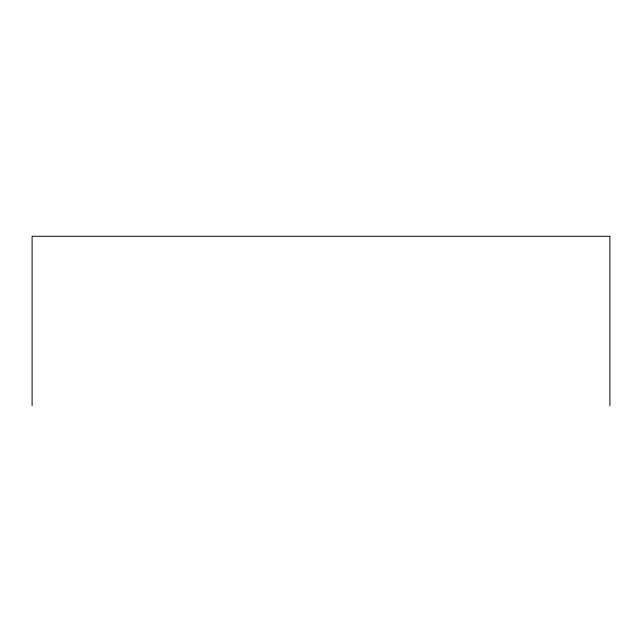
<?xml version="1.0" encoding="UTF-8"?>
<svg xmlns="http://www.w3.org/2000/svg" width="642" height="642" viewBox="0 0 642 642"><rect width="100%" height="100%" fill="white"/><g stroke="black" fill="none" stroke-linecap="round" stroke-linejoin="round"><path stroke-width="0.96" d="M609.9 405.712L609.9 236.288L32.1 236.288L32.1 405.712"/></g></svg>
